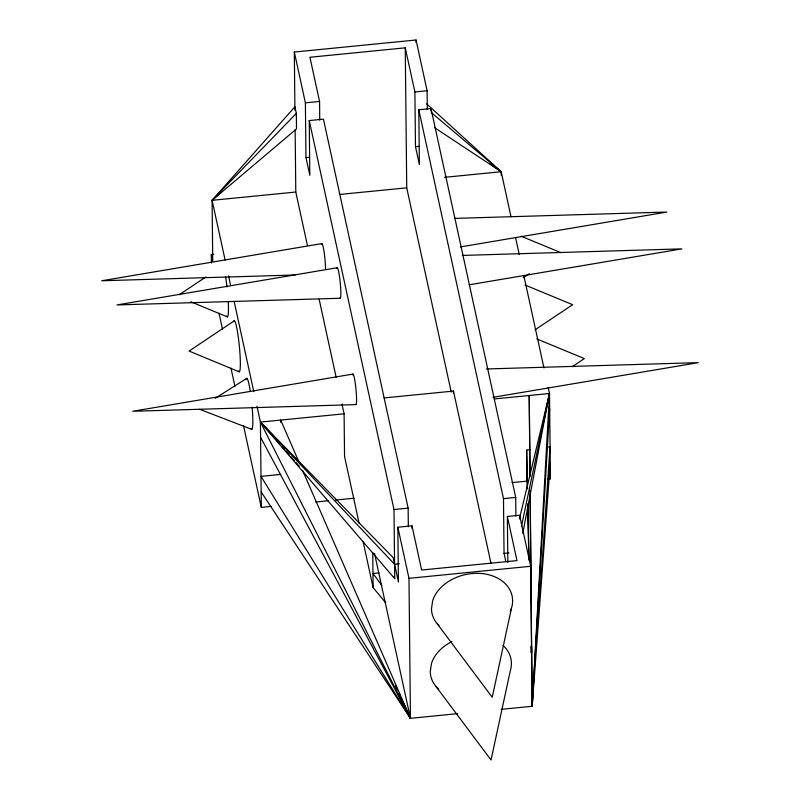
<?xml version="1.0" encoding="UTF-8"?>
<svg xmlns="http://www.w3.org/2000/svg" width="800" height="800" viewBox="0 0 800 800"><rect width="100%" height="100%" fill="white"/><g stroke="black" fill="none" stroke-linecap="round" stroke-linejoin="round"><path stroke-width="1.2" d="M501.12 709.35L532.17 706.28L549.51 393.49L548.19 387.4M531.64 703.84L532.17 706.28L549.67 408.64M550.24 463.29L532.17 706.28L550.07 446.76L546.37 447.29M522.76 533.43L549.51 393.49L494.42 398.94M521.42 526.41L549.51 393.49L550.41 478.8L547.94 479.05M543.46 421.49L549.51 393.49L519.62 518.14M511.44 608.36L492.23 697.28L437.32 623.89M225.11 260.02L212.1 200.32L294.89 106.77L296.34 113.39L296.5 128.9L212.1 200.32L212.74 261.16L211.3 254.54L213.73 254.3M307.47 245.65L295.79 192.04L212.1 200.32L296.34 113.39M212.1 200.32L219.32 193.53M179.24 294.75L205.93 276.91M234.25 320.85L189.09 351.06L239.25 371.84M523.23 277.8L529.34 273.73M534.99 329.84L572.65 304.7L525.05 285.01M572.13 366.76L584.34 358.6L536.74 338.9M215.3 398.25L246.74 378.36M321.76 243.6L101.73 280.77L295.05 274.99M337.08 267.76L117.05 304.93L340.31 298.26M460.34 246.94L666.85 212.05L454.81 218.39M469.23 284.79L681.88 248.86L462.36 255.43M352.79 374.1L132.76 411.27L356.02 404.6M492.99 397.32L698.27 362.64L486.24 368.98M512.07 482.6L526.98 481.12L526.66 450.1L530.35 449.57M294.93 110.35L294.32 52.04L416.05 40L427.11 90.76L427.3 109.42M515.9 516.05L515.71 497.44L430.99 108.57L418.8 109.78L419.37 164.5L415.48 146.69L414.9 91.96L405.26 47.83L309.91 57.26L319.57 101.45L319.76 120.11M294.32 52.04L305.39 102.85L319.57 101.45M414.9 91.96L427.11 90.76M305.39 102.85L305.97 157.58L309.83 175.3L309.25 120.57L323.44 119.17L408.14 508.13L408.34 526.79M305.97 157.58L309.51 157.23M415.48 146.69L419.14 146.33M444.59 177.32L501.2 171.72L511.02 216.81M339.86 194.44L406.73 187.83L451.22 392.04M384.13 397.94L453.47 391.08L490.94 563.07M359.1 523.24L344.55 456.46L344.1 413.81L260.42 422.09L256.97 406.24M280.72 474.42L260.99 476.38L410.45 718.32L457.65 713.65M243.48 425.57L261.31 507.4L271.18 506.42M315.73 502.02L328.16 500.79M335.61 500.05L354.25 498.21M418.8 109.78L503.48 498.65L515.71 497.44M309.25 120.57L393.99 509.53L408.14 508.13M261.31 507.4L260.42 422.09L393.11 557.56L398.42 581.96L397.85 527.23L411.99 525.84L421.62 570.03L516.97 560.6L507.36 516.46L519.59 515.25L530.7 566.28L532.17 706.28L532.12 701.29M503.48 498.65L504.05 553.37L508.94 552.89M399.28 563.79L394.57 564.26L260.42 422.09L410.45 718.32L408.98 578.32L397.85 527.23M379.04 572.88L372.97 573.48L381.86 585.46M408.98 578.32L530.7 566.28M199.68 409.31L251.74 429.34M521.23 236.25L560.89 252.66M190.87 301.79L227.35 316.91M434.82 127.83L501.2 171.72L501.24 175.45M490.14 163.67L501.2 171.72L426.73 103.93M431.29 112.54L501.2 171.72M274.44 438.03L260.42 422.09L394.72 578.67L393.99 509.53M276.92 440.84L279.4 443.65M281.87 446.47L284.35 449.28M286 451.16L289.3 454.91M290.95 456.78L294.25 460.54M295.9 462.41L299.2 466.16M363.07 541.46L373.12 587.6L385.82 602.91M436.12 686.62L491.03 760L510.24 671.09A40.98 30.75 -12.3 0 0 502.99 645.39M261.15 491.89L410.45 718.32L374.53 553.49M260.58 437.24L410.45 718.32L302.58 470.36M405.94 709.4L410.45 718.32L401.12 697.94M401.92 700.32L410.45 718.32M395.41 685.48L397.49 690.01M399.04 693.41L400.08 695.68M299.1 462.36L280.7 420.08L280.73 422.41M394.14 576.43L394.72 578.67M515.53 237.52L519.25 254.58M523.76 275.3L543.94 367.9M549.88 476.36L550.41 478.8M504.05 553.37L505.86 561.69M319.15 299.27L336.14 377.25M341.98 404.06L344.1 413.81M228.56 275.87L230.68 285.61M234.14 301.45L253.78 391.62M219 313.21L222.46 329.09M230.98 368.17L234.97 386.49M526.82 465.61L527.32 488.06M527.76 508.01L528.84 556.64M526.66 450.1L527.49 488.84M527.81 503.83L529.02 560.07M530.88 646.3L531.01 652.55M519.6 516.5L519.63 518.98M507.36 516.46L507.84 562.48M453.47 391.08L453.5 393.46M430.99 108.57L431.01 111.06M416.05 40L416.07 42.49M411.99 525.84L412.02 528.32M405.26 47.83L406.73 187.83M372.75 552.38L373.12 587.6M295.14 129.75L295.79 192.04M211.3 254.54L211.39 263.1M530 475.52L529.23 395.5L529.99 476.63M530.17 494.23L530.94 575.31M531.61 646.41L531.67 652.65M530.12 490.36L532.17 706.28M438.69 689.25A40.98 30.75 -12.3 0 1 430.27 671.72L431.44 663.55A40.98 30.75 -12.3 0 1 451.88 641.62M252.15 407.14A25.62 2.6 84.4 0 1 250.98 428.48M246.15 379.23A25.62 2.6 84.4 0 1 250.25 391.07M233.66 321.73A25.62 2.6 84.4 0 1 239.36 346.31A25.62 2.6 84.4 0 1 238.49 370.98M228.25 301.75A25.62 2.6 84.4 0 1 226.59 316.05M225.49 276.4A25.62 2.6 84.4 0 1 226.98 286.94M352.47 374.93A15.37 1.56 84.4 0 1 355.85 388.14A15.37 1.56 84.4 0 1 355.59 404.39M336.76 268.59A15.37 1.56 84.4 0 1 340.14 281.81A15.37 1.56 84.4 0 1 339.88 298.05M321.44 244.43A15.37 1.56 84.4 0 1 323.81 250.18A15.37 1.56 84.4 0 1 325.54 268.78M510.3 611.39A40.98 30.75 -12.3 0 0 483.65 573.77A40.98 30.75 -12.3 0 0 432.63 600.83L431.47 609A40.98 30.75 -12.3 0 0 438.98 625.67"/></g></svg>
